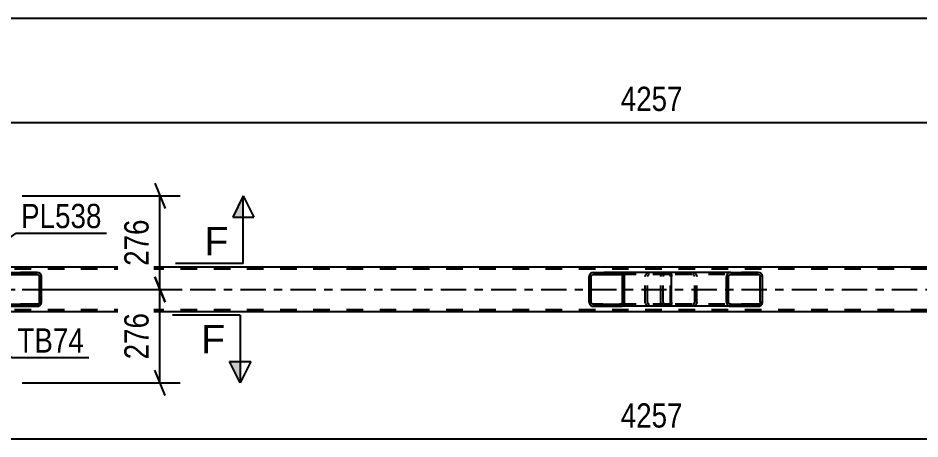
# Model space of a CAD drawing. Header units: millimetres. Extents: x 0 to 841, y 0 to 594.
# Drawn here: x 168.3 to 274.8, y 224.7 to 274.5 of the extents above; entities that cross this region are included whole.
import ezdxf

# ---------------------------------------------------------------- set-up
doc = ezdxf.new("R2010")
doc.units = ezdxf.units.MM
doc.linetypes.add('DXK_LINE_DOT2', pattern=[3.9198, 1.9599, -1.9599])
doc.linetypes.add('DXK_LINE_DOT3', pattern=[5.9187, 2.979, -0.9799, 0.9799, -0.9799])
doc.styles.add('Arial', font='ARIAL.TTF', dxfattribs={"height": 0.2})
doc.styles.add('Arial Narrow', font='ARIALN.TTF', dxfattribs={"height": 0.2})

# ---------------------------------------------------------------- blocks, each defined once
blk = doc.blocks.new('Part-318885124-5225 - 5144')
at = {"color": 2, "linetype": 'Continuous'}
for p, q in [((327.5, 245.04), (163.24, 245.04)), ((327.5, 239.76), (163.24, 239.76))]:
    blk.add_line(p, q, dxfattribs=at)
at = {"color": 7, "linetype": 'DXK_LINE_DOT2'}
for p, q in [((726.5, 244.8), (64.39, 244.8)), ((726.5, 240), (64.39, 240))]:
    blk.add_line(p, q, dxfattribs=at)
at = {"color": 7, "linetype": 'DXK_LINE_DOT3'}
blk.add_line((64.39, 242.4), (726.5, 242.4), dxfattribs=at)
blk = doc.blocks.new('Part-318885124-5337 - 5144')
at = {"linetype": 'Continuous'}
h = blk.add_hatch(dxfattribs=at)
h.set_pattern_fill('', scale=0.7, style=0, pattern_type=0)
h.set_pattern_definition([(45, (239.9342, 244.1008), (-1.57154, 1.57154), [])])
h.paths.add_polyline_path([(239.97, 243.92), (239.93, 244.1), (239.83, 244.26), (239.66, 244.36), (239.47, 244.4), (236.29, 244.4), (236.09, 244.36), (235.93, 244.26), (235.82, 244.1), (235.78, 243.92), (235.78, 240.88), (235.82, 240.69), (235.93, 240.54), (236.09, 240.43), (236.29, 240.4), (239.47, 240.4), (239.66, 240.43), (239.83, 240.54), (239.93, 240.69), (239.97, 240.88)])
h.paths.add_polyline_path([(239.7, 240.79), (239.65, 240.71), (239.57, 240.66), (239.47, 240.64), (236.29, 240.64), (236.19, 240.66), (236.11, 240.71), (236.05, 240.79), (236.03, 240.88), (236.03, 243.92), (236.05, 244.01), (236.11, 244.09), (236.19, 244.14), (236.29, 244.16), (239.47, 244.16), (239.57, 244.14), (239.65, 244.09), (239.7, 244.01), (239.72, 243.92), (239.72, 240.88)])
at = {"color": 2, "linetype": 'Continuous'}
for p, q in [((235.82, 244.1), (235.78, 243.92)), ((235.78, 240.88), (235.78, 243.92)), ((236.03, 243.92), (236.05, 244.01)), ((236.03, 240.88), (236.03, 243.92)), ((236.05, 244.01), (236.11, 244.09)), ((236.29, 244.4), (236.09, 244.36)), ((236.11, 244.09), (236.19, 244.14)), ((236.19, 244.14), (236.29, 244.16)), ((236.29, 244.4), (239.47, 244.4)), ((236.29, 244.16), (239.47, 244.16)), ((245.25, 244.4), (239.47, 244.4)), ((239.66, 244.36), (239.47, 244.4)), ((239.47, 244.16), (239.57, 244.14)), ((239.57, 244.14), (239.65, 244.09)), ((239.65, 244.09), (239.7, 244.01)), ((239.7, 244.01), (239.72, 243.92)), ((239.72, 240.88), (239.72, 243.92)), ((239.97, 243.92), (239.93, 244.1)), ((239.97, 240.88), (239.97, 243.92)), ((245.25, 244.4), (245.35, 244.36)), ((245.35, 244.36), (245.44, 244.26)), ((245.44, 244.26), (245.5, 244.1)), ((245.5, 244.1), (245.52, 243.92)), ((245.52, 240.88), (245.52, 243.92)), ((235.78, 240.88), (235.82, 240.69)), ((236.05, 240.79), (236.03, 240.88)), ((236.11, 240.71), (236.05, 240.79)), ((239.7, 240.79), (239.65, 240.71)), ((239.72, 240.88), (239.7, 240.79)), ((239.93, 240.69), (239.97, 240.88)), ((245.52, 240.88), (245.5, 240.69)), ((236.09, 240.43), (236.29, 240.4)), ((236.19, 240.66), (236.11, 240.71)), ((236.29, 240.64), (236.19, 240.66)), ((236.29, 240.64), (239.47, 240.64)), ((236.29, 240.4), (239.47, 240.4)), ((239.57, 240.66), (239.47, 240.64)), ((239.47, 240.4), (239.66, 240.43)), ((245.25, 240.4), (239.47, 240.4)), ((239.65, 240.71), (239.57, 240.66)), ((245.35, 240.43), (245.25, 240.4)), ((245.44, 240.54), (245.35, 240.43)), ((245.5, 240.69), (245.44, 240.54))]:
    blk.add_line(p, q, dxfattribs=at)
at = {"color": 7, "linetype": 'DXK_LINE_DOT2'}
for p, q in [((239.47, 244.4), (236.29, 244.4)), ((245.25, 244.16), (236.29, 244.16)), ((242.41, 243.92), (242.45, 244.1)), ((242.41, 240.88), (242.41, 243.92)), ((242.68, 244.01), (242.66, 243.92)), ((242.66, 240.88), (242.66, 243.92)), ((242.73, 244.09), (242.68, 244.01)), ((242.72, 244.36), (242.91, 244.4)), ((242.82, 244.14), (242.73, 244.09)), ((242.91, 244.16), (242.82, 244.14)), ((244.25, 244.16), (244.25, 244.4)), ((245.3, 244.14), (245.25, 244.16)), ((245.34, 244.09), (245.3, 244.14)), ((245.37, 244.01), (245.34, 244.09)), ((245.38, 243.92), (245.37, 244.01)), ((245.38, 240.88), (245.38, 243.92)), ((242.45, 240.69), (242.41, 240.88)), ((242.66, 240.88), (242.68, 240.79)), ((242.68, 240.79), (242.73, 240.71)), ((245.34, 240.71), (245.37, 240.79)), ((245.37, 240.79), (245.38, 240.88)), ((245.25, 240.64), (236.29, 240.64)), ((239.47, 240.4), (236.29, 240.4)), ((242.91, 240.4), (242.72, 240.43)), ((242.73, 240.71), (242.76, 240.69)), ((242.76, 240.69), (242.82, 240.66)), ((242.82, 240.66), (242.91, 240.64)), ((244.25, 240.4), (244.25, 240.64)), ((245.25, 240.64), (245.3, 240.66)), ((245.3, 240.66), (245.34, 240.71))]:
    blk.add_line(p, q, dxfattribs=at)
at = {"color": 2, "linetype": 'Continuous'}
for centre, start, end in [((236.27, 243.9), 111.1941, 156.1506), ((239.48, 243.9), 23.8494, 68.8059), ((236.27, 240.89), 203.8494, 248.8059), ((239.48, 240.89), 291.1941, 336.1506)]:
    blk.add_arc(centre, 0.492, start, end, dxfattribs=at)
at = {"color": 7, "linetype": 'DXK_LINE_DOT2'}
for centre, start, end in [((242.9, 243.9), 111.1941, 156.1506), ((242.9, 240.89), 203.8494, 248.8059)]:
    blk.add_arc(centre, 0.492, start, end, dxfattribs=at)
blk = doc.blocks.new('Part-318885124-5336 - 5144')
at = {"linetype": 'Continuous'}
h = blk.add_hatch(dxfattribs=at)
h.set_pattern_fill('', scale=0.7, style=0, pattern_type=0)
h.set_pattern_definition([(45, (171.0746, 244.1008), (-1.57154, 1.57154), [])])
h.paths.add_polyline_path([(171.11, 243.92), (171.07, 244.1), (170.96, 244.26), (170.8, 244.36), (170.6, 244.4), (167.37, 244.4), (167.17, 244.36), (167.01, 244.26), (166.9, 244.1), (166.86, 243.92), (166.86, 240.88), (166.9, 240.69), (167.01, 240.54), (167.17, 240.43), (167.37, 240.4), (170.6, 240.4), (170.8, 240.43), (170.96, 240.54), (171.07, 240.69), (171.11, 240.88)])
h.paths.add_polyline_path([(170.84, 240.79), (170.78, 240.71), (170.7, 240.66), (170.6, 240.64), (167.37, 240.64), (167.27, 240.66), (167.19, 240.71), (167.13, 240.79), (167.11, 240.88), (167.11, 243.92), (167.13, 244.01), (167.19, 244.09), (167.27, 244.14), (167.37, 244.16), (170.6, 244.16), (170.7, 244.14), (170.78, 244.09), (170.84, 244.01), (170.86, 243.92), (170.86, 240.88)])
at = {"color": 7, "linetype": 'DXK_LINE_DOT2'}
for p, q in [((159.12, 243.92), (159.16, 244.1)), ((159.12, 240.88), (159.12, 243.92)), ((159.39, 244.01), (159.38, 243.92)), ((159.38, 240.88), (159.38, 243.92)), ((159.45, 244.09), (159.39, 244.01)), ((159.44, 244.36), (159.63, 244.4)), ((159.53, 244.14), (159.45, 244.09)), ((159.63, 244.16), (159.53, 244.14)), ((160.11, 244.4), (159.63, 244.4)), ((170.6, 244.16), (159.63, 244.16)), ((162.87, 244.4), (163.06, 244.36)), ((162.96, 244.14), (162.87, 244.16)), ((163.05, 244.09), (162.96, 244.14)), ((163.1, 244.01), (163.05, 244.09)), ((163.12, 243.92), (163.1, 244.01)), ((163.12, 240.88), (163.12, 243.92)), ((163.34, 244.1), (163.38, 243.92)), ((163.38, 240.88), (163.38, 243.92)), ((170.6, 244.4), (167.37, 244.4)), ((159.16, 240.69), (159.12, 240.88)), ((159.38, 240.88), (159.39, 240.79)), ((159.39, 240.79), (159.45, 240.71)), ((163.05, 240.71), (163.1, 240.79)), ((163.1, 240.79), (163.12, 240.88)), ((163.38, 240.88), (163.34, 240.69)), ((159.63, 240.4), (159.44, 240.43)), ((159.45, 240.71), (159.53, 240.66)), ((159.53, 240.66), (159.63, 240.64)), ((170.6, 240.64), (159.63, 240.64)), ((160.11, 240.4), (159.63, 240.4)), ((162.87, 240.64), (162.96, 240.66)), ((163.06, 240.43), (162.87, 240.4)), ((162.96, 240.66), (163.05, 240.71)), ((167.37, 240.4), (170.6, 240.4))]:
    blk.add_line(p, q, dxfattribs=at)
at = {"color": 2, "linetype": 'Continuous'}
for p, q in [((167.37, 244.4), (160.11, 244.4)), ((166.9, 244.1), (166.86, 243.92)), ((166.86, 240.88), (166.86, 243.92)), ((167.11, 243.92), (167.13, 244.01)), ((167.11, 240.88), (167.11, 243.92)), ((167.13, 244.01), (167.19, 244.09)), ((167.37, 244.4), (167.17, 244.36)), ((167.19, 244.09), (167.27, 244.14)), ((167.27, 244.14), (167.37, 244.16)), ((167.37, 244.4), (170.6, 244.4)), ((167.37, 244.16), (170.6, 244.16)), ((170.8, 244.36), (170.6, 244.4)), ((170.6, 244.16), (170.7, 244.14)), ((170.7, 244.14), (170.78, 244.09)), ((170.78, 244.09), (170.84, 244.01)), ((170.84, 244.01), (170.86, 243.92)), ((170.86, 240.88), (170.86, 243.92)), ((171.11, 243.92), (171.07, 244.1)), ((171.11, 240.88), (171.11, 243.92)), ((166.86, 240.88), (166.9, 240.69)), ((167.13, 240.79), (167.11, 240.88)), ((167.19, 240.71), (167.13, 240.79)), ((170.84, 240.79), (170.78, 240.71)), ((170.86, 240.88), (170.84, 240.79)), ((171.07, 240.69), (171.11, 240.88)), ((167.37, 240.4), (160.11, 240.4)), ((167.17, 240.43), (167.37, 240.4)), ((167.27, 240.66), (167.19, 240.71)), ((167.37, 240.64), (167.27, 240.66)), ((167.37, 240.64), (170.6, 240.64)), ((167.37, 240.4), (170.6, 240.4)), ((170.7, 240.66), (170.6, 240.64)), ((170.6, 240.4), (170.8, 240.43)), ((170.78, 240.71), (170.7, 240.66))]:
    blk.add_line(p, q, dxfattribs=at)
at = {"color": 7, "linetype": 'DXK_LINE_DOT2'}
for centre, start, end in [((159.61, 243.9), 110.7583, 155.68), ((162.89, 243.9), 24.32, 69.2417), ((159.61, 240.9), 204.32, 249.2417), ((162.89, 240.9), 290.7583, 335.68)]:
    blk.add_arc(centre, 0.496, start, end, dxfattribs=at)
at = {"color": 2, "linetype": 'Continuous'}
for centre, start, end in [((167.35, 243.9), 110.7583, 155.68), ((170.62, 243.9), 24.32, 69.2417), ((167.35, 240.9), 204.32, 249.2417), ((170.62, 240.9), 290.7583, 335.68)]:
    blk.add_arc(centre, 0.496, start, end, dxfattribs=at)
blk = doc.blocks.new('Part-318885124-5338 - 5144')
at = {"linetype": 'Continuous'}
h = blk.add_hatch(dxfattribs=at)
h.set_pattern_fill('', scale=0.7, style=0, pattern_type=0)
h.set_pattern_definition([(45, (256.2088, 244.1008), (-1.57154, 1.57154), [])])
h.paths.add_polyline_path([(256.25, 243.92), (256.21, 244.1), (256.1, 244.26), (255.93, 244.36), (255.74, 244.4), (252.5, 244.4), (252.31, 244.36), (252.14, 244.26), (252.03, 244.1), (251.99, 243.92), (251.99, 240.88), (252.03, 240.69), (252.14, 240.54), (252.31, 240.43), (252.5, 240.4), (255.74, 240.4), (255.93, 240.43), (256.1, 240.54), (256.21, 240.69), (256.25, 240.88)])
h.paths.add_polyline_path([(255.97, 240.79), (255.92, 240.71), (255.83, 240.66), (255.74, 240.64), (252.5, 240.64), (252.4, 240.66), (252.32, 240.71), (252.27, 240.79), (252.25, 240.88), (252.25, 243.92), (252.27, 244.01), (252.32, 244.09), (252.4, 244.14), (252.5, 244.16), (255.74, 244.16), (255.83, 244.14), (255.92, 244.09), (255.97, 244.01), (255.99, 243.92), (255.99, 240.88)])
at = {"color": 7, "linetype": 'DXK_LINE_DOT2'}
for p, q in [((244.25, 243.92), (244.29, 244.1)), ((244.25, 240.88), (244.25, 243.92)), ((244.53, 244.01), (244.51, 243.92)), ((244.51, 240.88), (244.51, 243.92)), ((244.58, 244.09), (244.53, 244.01)), ((244.57, 244.36), (244.76, 244.4)), ((244.67, 244.14), (244.58, 244.09)), ((244.76, 244.16), (244.67, 244.14)), ((245.25, 244.4), (244.76, 244.4)), ((255.74, 244.16), (244.76, 244.16)), ((248, 244.4), (248.2, 244.36)), ((248.1, 244.14), (248, 244.16)), ((248.18, 244.09), (248.1, 244.14)), ((248.24, 244.01), (248.18, 244.09)), ((248.26, 243.92), (248.24, 244.01)), ((248.26, 240.88), (248.26, 243.92)), ((248.47, 244.1), (248.51, 243.92)), ((248.51, 240.88), (248.51, 243.92)), ((255.74, 244.4), (252.5, 244.4)), ((244.29, 240.69), (244.25, 240.88)), ((244.51, 240.88), (244.53, 240.79)), ((244.53, 240.79), (244.58, 240.71)), ((248.18, 240.71), (248.24, 240.79)), ((248.24, 240.79), (248.26, 240.88)), ((248.51, 240.88), (248.47, 240.69)), ((244.76, 240.4), (244.57, 240.43)), ((244.58, 240.71), (244.67, 240.66)), ((244.67, 240.66), (244.76, 240.64)), ((255.74, 240.64), (244.76, 240.64)), ((245.25, 240.4), (244.76, 240.4)), ((248, 240.64), (248.1, 240.66)), ((248.2, 240.43), (248, 240.4)), ((248.1, 240.66), (248.18, 240.71)), ((252.5, 240.4), (255.74, 240.4))]:
    blk.add_line(p, q, dxfattribs=at)
at = {"color": 2, "linetype": 'Continuous'}
for p, q in [((252.5, 244.4), (245.25, 244.4)), ((252.03, 244.1), (251.99, 243.92)), ((251.99, 240.88), (251.99, 243.92)), ((252.25, 243.92), (252.27, 244.01)), ((252.25, 240.88), (252.25, 243.92)), ((252.27, 244.01), (252.32, 244.09)), ((252.5, 244.4), (252.31, 244.36)), ((252.32, 244.09), (252.4, 244.14)), ((252.4, 244.14), (252.5, 244.16)), ((252.5, 244.4), (255.74, 244.4)), ((252.5, 244.16), (255.74, 244.16)), ((255.93, 244.36), (255.74, 244.4)), ((255.74, 244.16), (255.83, 244.14)), ((255.83, 244.14), (255.92, 244.09)), ((255.92, 244.09), (255.97, 244.01)), ((255.97, 244.01), (255.99, 243.92)), ((255.99, 240.88), (255.99, 243.92)), ((256.25, 243.92), (256.21, 244.1)), ((256.25, 240.88), (256.25, 243.92)), ((251.99, 240.88), (252.03, 240.69)), ((252.27, 240.79), (252.25, 240.88)), ((252.32, 240.71), (252.27, 240.79)), ((255.97, 240.79), (255.92, 240.71)), ((255.99, 240.88), (255.97, 240.79)), ((256.21, 240.69), (256.25, 240.88)), ((252.5, 240.4), (245.25, 240.4)), ((252.31, 240.43), (252.5, 240.4)), ((252.4, 240.66), (252.32, 240.71)), ((252.5, 240.64), (252.4, 240.66)), ((252.5, 240.64), (255.74, 240.64)), ((252.5, 240.4), (255.74, 240.4)), ((255.83, 240.66), (255.74, 240.64)), ((255.74, 240.4), (255.93, 240.43)), ((255.92, 240.71), (255.83, 240.66))]:
    blk.add_line(p, q, dxfattribs=at)
at = {"color": 7, "linetype": 'DXK_LINE_DOT2'}
for centre, start, end in [((244.75, 243.9), 110.7583, 155.68), ((248.02, 243.9), 24.32, 69.2417), ((244.75, 240.9), 204.32, 249.2417), ((248.02, 240.9), 290.7583, 335.68)]:
    blk.add_arc(centre, 0.496, start, end, dxfattribs=at)
at = {"color": 2, "linetype": 'Continuous'}
for centre, start, end in [((252.48, 243.9), 110.7583, 155.68), ((255.76, 243.9), 24.32, 69.2417), ((252.48, 240.9), 204.32, 249.2417), ((255.76, 240.9), 290.7583, 335.68)]:
    blk.add_arc(centre, 0.496, start, end, dxfattribs=at)
blk = doc.blocks.new('StraightDimension-318885124-5457 - 5144')
at = {"color": 7, "linetype": 'Continuous'}
blk.add_line((158.04, 262.13), (328.3, 262.13), dxfattribs=at)
at = {"color": 0}
blk.add_wipeout([(247.43, 262.88), (247.43, 267.08), (238.91, 267.08), (238.91, 262.88)], dxfattribs=at)
at = {"color": 3, "style": 'Arial Narrow'}
blk.add_text('4257', height=2.863, dxfattribs=at).set_placement((239.51, 263.48))
blk = doc.blocks.new('StraightDimension-318885124-5512 - 5144')
at = {"color": 7, "linetype": 'Continuous'}
for p, q in [((184.5, 243.9), (185.7, 240.9)), ((168.84, 242.4), (187.5, 242.4)), ((185.1, 231.36), (185.1, 242.4)), ((185.7, 229.86), (184.5, 232.86)), ((168.84, 231.36), (187.5, 231.36))]:
    blk.add_line(p, q, dxfattribs=at)
at = {"color": 0}
blk.add_wipeout([(184.35, 240.22), (180.15, 240.22), (180.15, 233.53), (184.35, 233.53)], dxfattribs=at)
at = {"color": 3, "style": 'Arial Narrow'}
blk.add_text('276', height=2.863, rotation=90.0002, dxfattribs=at).set_placement((183.75, 234.13))
blk = doc.blocks.new('StraightDimension-318885124-5540 - 5144')
at = {"color": 7, "linetype": 'Continuous'}
for p, q in [((184.5, 254.94), (185.7, 251.94)), ((168.84, 253.44), (187.5, 253.44)), ((185.1, 242.4), (185.1, 253.44)), ((185.7, 240.9), (184.5, 243.9)), ((168.84, 242.4), (187.5, 242.4))]:
    blk.add_line(p, q, dxfattribs=at)
at = {"color": 0}
blk.add_wipeout([(184.35, 251.26), (180.15, 251.26), (180.15, 244.58), (184.35, 244.58)], dxfattribs=at)
at = {"color": 3, "style": 'Arial Narrow'}
blk.add_text('276', height=2.863, rotation=90.0002, dxfattribs=at).set_placement((183.75, 245.18))
blk = doc.blocks.new('StraightDimension-318885124-5606 - 5144')
at = {"color": 7, "linetype": 'Continuous'}
blk.add_line((158.04, 224.72), (328.3, 224.72), dxfattribs=at)
at = {"color": 0}
blk.add_wipeout([(247.43, 225.47), (247.43, 229.67), (238.91, 229.67), (238.91, 225.47)], dxfattribs=at)
at = {"color": 3, "style": 'Arial Narrow'}
blk.add_text('4257', height=2.863, dxfattribs=at).set_placement((239.51, 226.07))
blk = doc.blocks.new('StraightDimension-318885124-16920 - 5144')
at = {"color": 7, "linetype": 'Continuous'}
blk.add_line((54.17, 274.46), (736.72, 274.46), dxfattribs=at)
blk = doc.blocks.new('Mark-318885124-5366 - 5144')
at = {"color": 30, "linetype": 'Continuous'}
for p, q in [((162.75, 245.24), (168.1, 249.04)), ((168.1, 249.04), (178.8, 249.04))]:
    blk.add_line(p, q, dxfattribs=at)
at = {"color": 0}
blk.add_wipeout([(178.2, 249.64), (178.2, 252.64), (168.7, 252.64), (168.7, 249.64)], dxfattribs=at)
blk.add_wipeout([(178.2, 249.64), (178.2, 252.64), (168.7, 252.64), (168.7, 249.64)], dxfattribs=at)
at = {"color": 3, "style": 'Arial Narrow'}
blk.add_text('PL538', height=2.863, dxfattribs=at).set_placement((168.7, 249.64))
blk = doc.blocks.new('Mark-318885124-5376 - 5144')
at = {"color": 30, "linetype": 'Continuous'}
for p, q in [((160.36, 238.46), (167.66, 234.33)), ((167.66, 234.33), (176.71, 234.33))]:
    blk.add_line(p, q, dxfattribs=at)
at = {"color": 0}
blk.add_wipeout([(176.11, 234.93), (176.11, 237.93), (168.26, 237.93), (168.26, 234.93)], dxfattribs=at)
blk.add_wipeout([(176.11, 234.93), (176.11, 237.93), (168.26, 237.93), (168.26, 234.93)], dxfattribs=at)
at = {"color": 3, "style": 'Arial Narrow'}
blk.add_text('TB74', height=2.863, dxfattribs=at).set_placement((168.26, 234.93))
blk = doc.blocks.new('SectionMark-318885124-5636 - 5144')
at = {"linetype": 'Continuous'}
for points in [[(135.63, 250.94), (134.38, 250.94), (134.38, 253.44)], [(194.94, 250.94), (193.69, 250.94), (194.94, 253.44)]]:
    blk.add_hatch(color=6, dxfattribs=at).paths.add_polyline_path(points)
at = {"color": 6, "linetype": 'Continuous'}
for p, q in [((133.13, 250.94), (134.38, 253.44)), ((134.38, 245.44), (134.38, 253.44)), ((134.38, 253.44), (135.63, 250.94)), ((194.94, 253.44), (193.69, 250.94)), ((194.94, 245.44), (194.94, 253.44)), ((194.94, 253.44), (196.19, 250.94)), ((135.63, 250.94), (133.13, 250.94)), ((193.69, 250.94), (196.19, 250.94)), ((134.38, 245.44), (142.38, 245.44)), ((194.94, 245.44), (186.94, 245.44))]:
    blk.add_line(p, q, dxfattribs=at)
at = {"color": 0, "linetype": 'Continuous'}
for points in [[(138.99, 246.44), (138.99, 249.94), (136.13, 249.94), (136.13, 246.44)], [(193.19, 246.44), (193.19, 249.94), (190.34, 249.94), (190.34, 246.44)]]:
    blk.add_wipeout(points, dxfattribs=at)
at = {"color": 3, "linetype": 'Continuous', "style": 'Arial'}
for p in [(136.13, 246.44), (190.34, 246.44)]:
    blk.add_text('F', height=3.34, dxfattribs=at).set_placement(p)
blk = doc.blocks.new('SectionMark-318885124-5638 - 5144')
at = {"linetype": 'Continuous'}
for points in [[(134.32, 233.86), (135.57, 233.86), (134.32, 231.36)], [(193.31, 233.86), (194.56, 233.86), (194.56, 231.36)]]:
    blk.add_hatch(color=6, dxfattribs=at).paths.add_polyline_path(points)
at = {"color": 6, "linetype": 'Continuous'}
for p, q in [((134.32, 239.36), (142.32, 239.36)), ((134.32, 239.36), (134.32, 231.36)), ((194.56, 239.36), (186.56, 239.36)), ((194.56, 239.36), (194.56, 231.36)), ((134.32, 231.36), (133.07, 233.86)), ((135.57, 233.86), (133.07, 233.86)), ((134.32, 231.36), (135.57, 233.86)), ((193.31, 233.86), (195.81, 233.86)), ((194.56, 231.36), (193.31, 233.86)), ((195.81, 233.86), (194.56, 231.36))]:
    blk.add_line(p, q, dxfattribs=at)
at = {"color": 0, "linetype": 'Continuous'}
for points in [[(138.92, 234.86), (138.92, 238.36), (136.07, 238.36), (136.07, 234.86)], [(192.81, 234.86), (192.81, 238.36), (189.95, 238.36), (189.95, 234.86)]]:
    blk.add_wipeout(points, dxfattribs=at)
at = {"color": 3, "linetype": 'Continuous', "style": 'Arial'}
for p in [(136.07, 234.86), (189.95, 234.86)]:
    blk.add_text('F', height=3.34, dxfattribs=at).set_placement(p)

msp = doc.modelspace()

# ---------------------------------------------------------------- block references
for name in ['StraightDimension-318885124-5457 - 5144', 'Part-318885124-5225 - 5144', 'Part-318885124-5336 - 5144', 'Part-318885124-5337 - 5144', 'Part-318885124-5338 - 5144']:
    msp.add_blockref(name, (0, 0))

# ---------------------------------------------------------------- next in the draw order: block references
msp.add_blockref('StraightDimension-318885124-5512 - 5144', (0, 0))

# ---------------------------------------------------------------- next in the draw order: block references
for name in ['StraightDimension-318885124-5540 - 5144', 'Mark-318885124-5376 - 5144', 'StraightDimension-318885124-5606 - 5144']:
    msp.add_blockref(name, (0, 0))

# ---------------------------------------------------------------- next in the draw order: block references
for name in ['StraightDimension-318885124-16920 - 5144', 'SectionMark-318885124-5638 - 5144']:
    msp.add_blockref(name, (0, 0))

# ---------------------------------------------------------------- next in the draw order: block references
msp.add_blockref('Mark-318885124-5366 - 5144', (0, 0))

# ---------------------------------------------------------------- next in the draw order: block references
msp.add_blockref('SectionMark-318885124-5636 - 5144', (0, 0))

doc.saveas('drawing.dxf')
